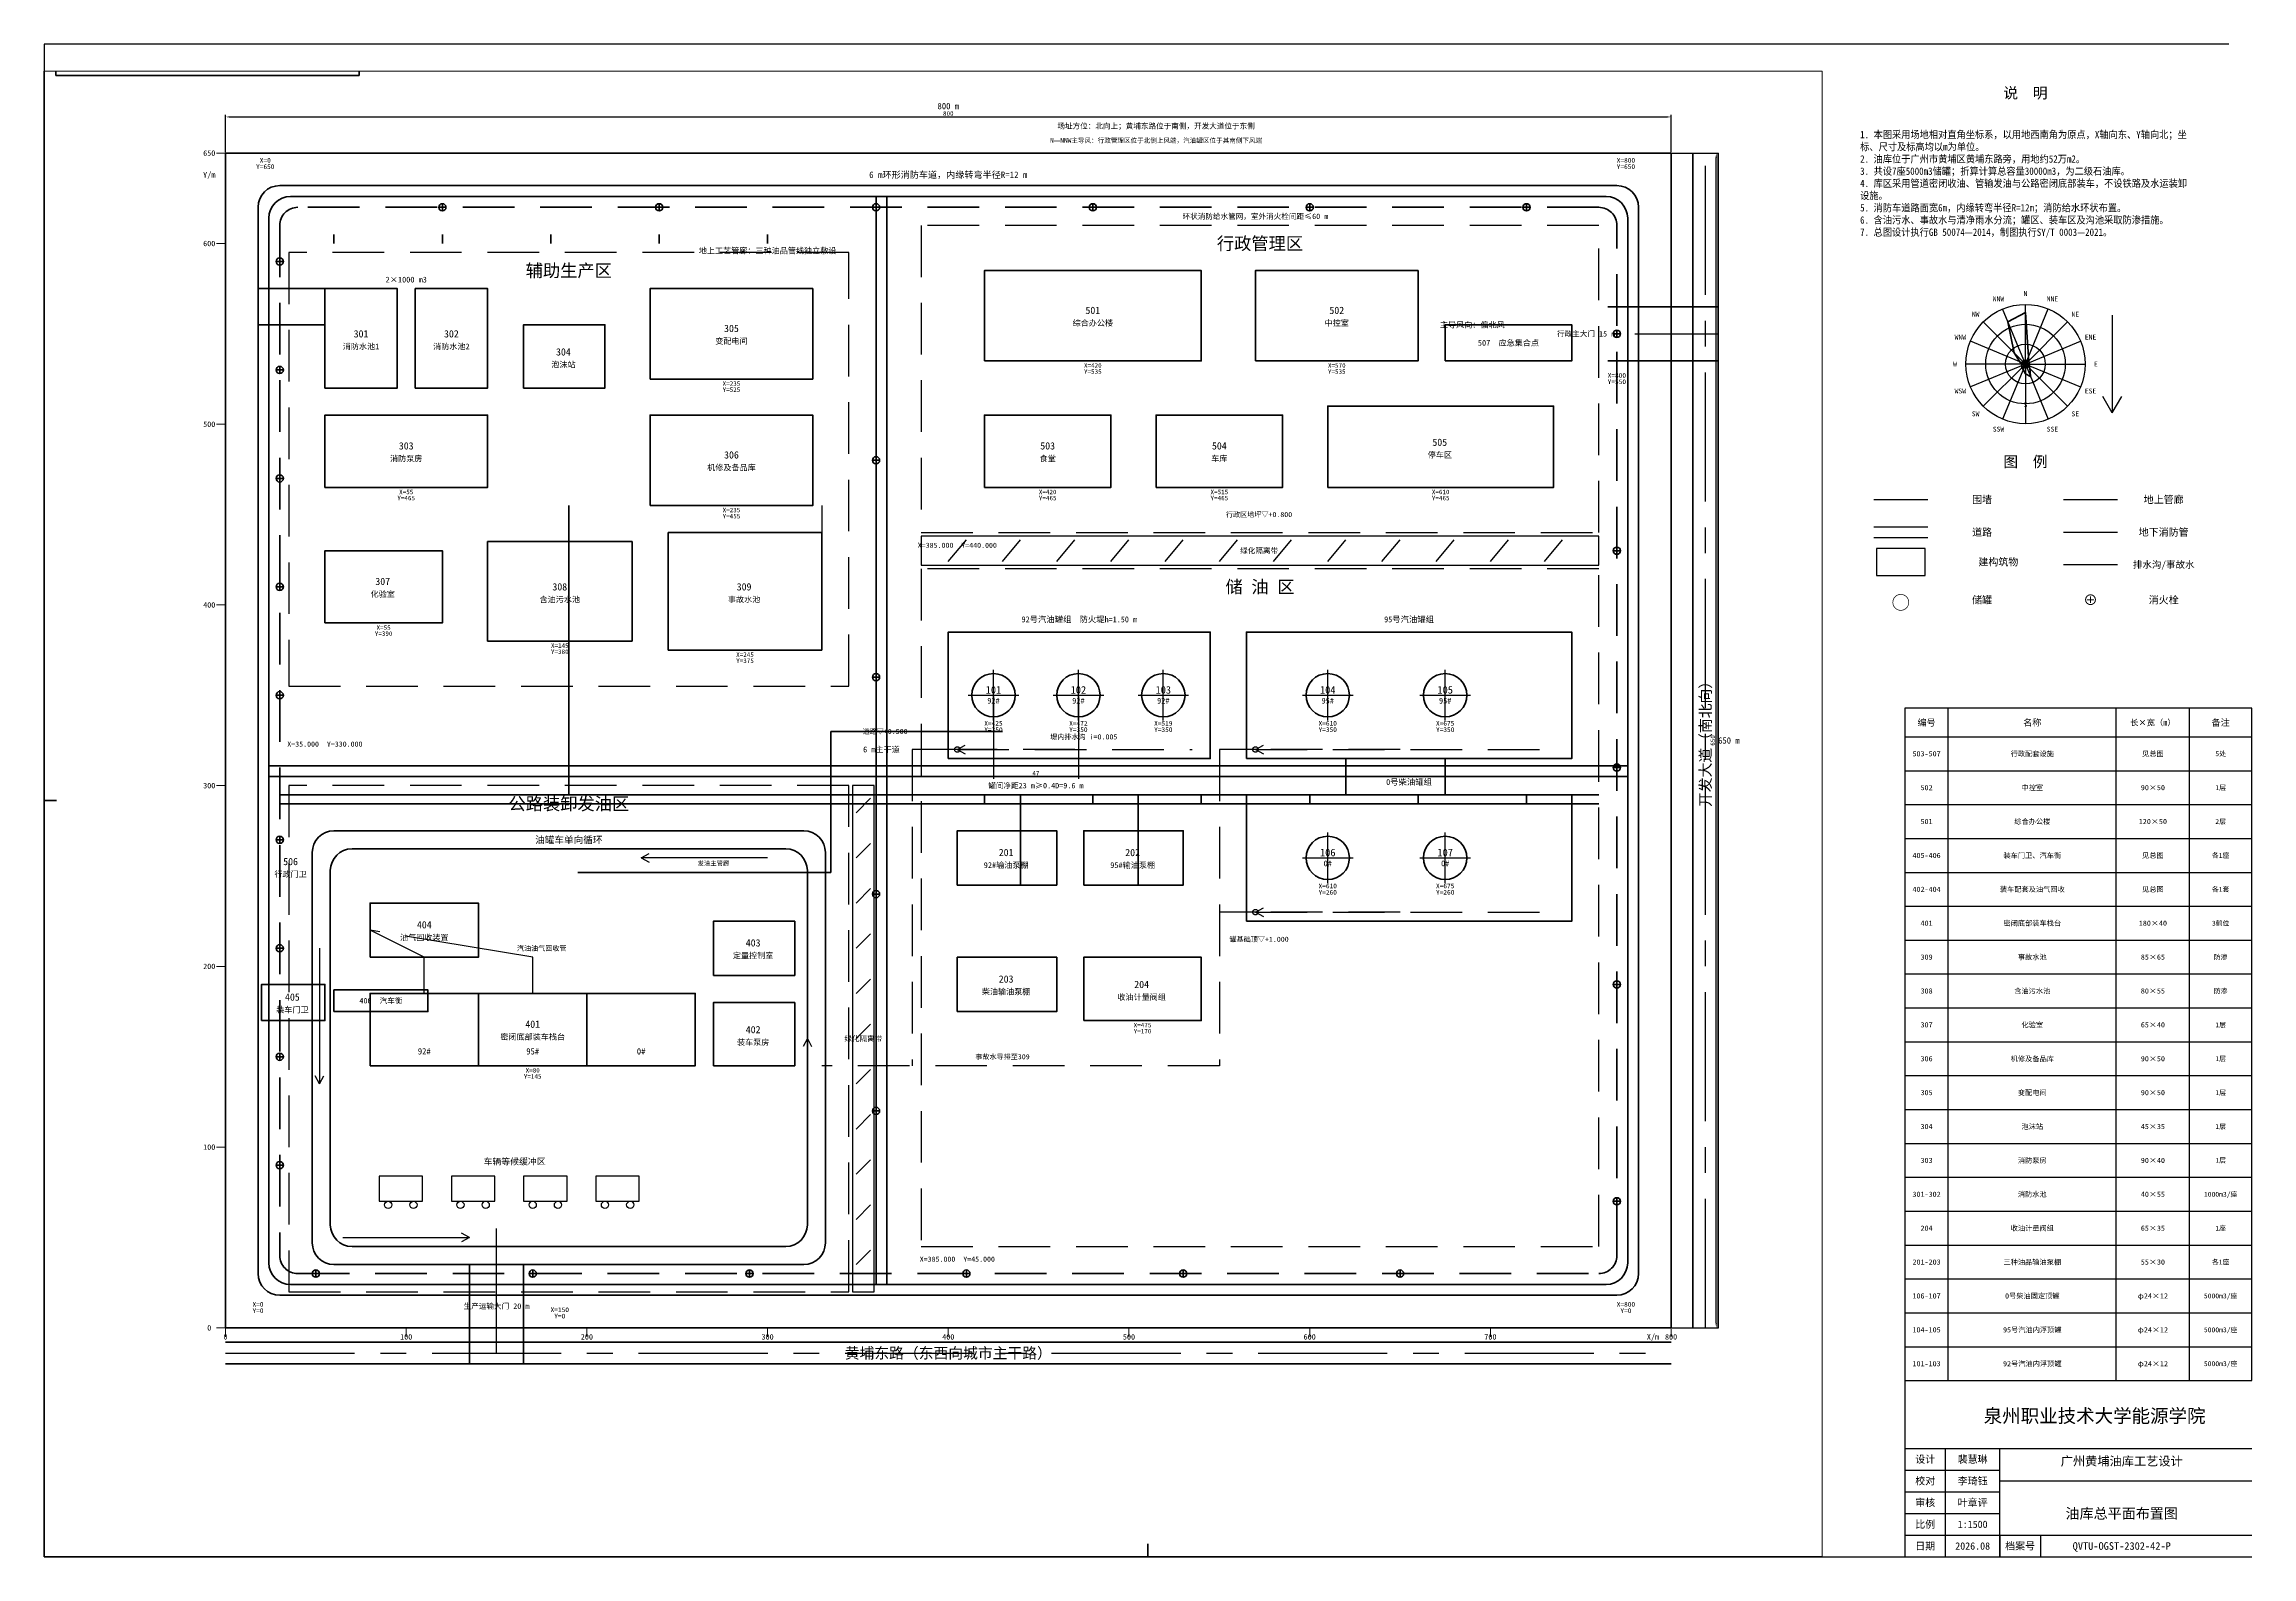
# Paper-space layout '总平面图' of a CAD drawing. Header units: millimetres. Extents: x 25 to 840, y 26 to 584.
# The model-space entities are those that its viewports show. They can reach past a viewport. Long polylines and large blocks are cut down to what shows.
import ezdxf
from ezdxf.enums import TextEntityAlignment as Align

# ---------------------------------------------------------------- set-up
doc = ezdxf.new("R2010")
doc.units = ezdxf.units.MM
doc.linetypes.add('CENTER', pattern=[50.8, 31.75, -6.35, 6.35, -6.35])
doc.linetypes.add('DASHED', pattern=[19.05, 12.7, -6.35])
for name, color, linetype, lineweight in [('01-用地红线', 7, 'Continuous', 70), ('02-围墙', 7, 'Continuous', 50), ('03-道路', 7, 'Continuous', 35), ('04-防火堤', 7, 'Continuous', 50), ('05-储罐', 7, 'Continuous', 50), ('06-建构筑物', 7, 'Continuous', 35), ('07-工艺管廊', 7, 'Continuous', 35), ('08-消防管网', 7, 'DASHED', 35), ('09-排水沟', 7, 'DASHED', 25), ('10-文字', 7, 'Continuous', 25), ('11-尺寸', 7, 'Continuous', 25), ('12-箭头', 7, 'Continuous', 25), ('12-风向图', 7, 'Continuous', 25), ('13-中心线', 7, 'CENTER', 25), ('13-图框', 7, 'Continuous', 50), ('14-分区界线', 7, 'DASHED', 25), ('15-消防设施', 7, 'Continuous', 35), ('16-绿化', 7, 'Continuous', 25), ('17-车辆', 7, 'Continuous', 25), ('18-油气管', 7, 'CENTER', 25), ('20-坐标标注', 7, 'Continuous', 18)]:
    doc.layers.add(name, color=color, linetype=linetype, lineweight=lineweight)
doc.styles.add('QVTU-宋体', font='', dxfattribs={"width": 0.9})
doc.styles.add('QVTU-黑体', font='simhei.ttf', dxfattribs={"width": 0.95})
doc.styles.get("Standard").update_dxf_attribs({"font": ''})
doc.styles.get('QVTU-宋体').set_extended_font_data('SimSun')
doc.styles.get('Standard').set_extended_font_data('SimSun')
doc.dimstyles.new('ISO-25', dxfattribs={"dimtxt": 2.5, "dimasz": 2.5, "dimexe": 1.25, "dimexo": 0.625, "dimtad": 1, "dimtxsty": 'Standard', "dimcen": 2.5, "dimadec": 0, "dimazin": 0, "dimtfac": 1, "dimtmove": 0, "dimatfit": 3, "dimfxl": 1, "dimarcsym": 0})

# ---------------------------------------------------------------- blocks, each defined once
blk = doc.blocks.new('*D1')
at = {"layer": '11-尺寸', "color": 0, "lineweight": -2, "transparency": 16777216}
for p, q in [((0, 695.6), (0, 716.2)), ((2.5, 715), (797.5, 715)), ((800, 695.6), (800, 716.2))]:
    blk.add_line(p, q, dxfattribs=at)
at = {"layer": '11-尺寸', "color": 0, "transparency": 16777216}
for points in [[(2.5, 715.4), (2.5, 714.6), (0, 715)], [(797.5, 715.4), (797.5, 714.6), (800, 715)]]:
    blk.add_solid(points, dxfattribs=at)
at = {"layer": 'Defpoints', "color": 0, "transparency": 16777216}
for p in [(800, 715), (0, 695), (800, 695)]:
    blk.add_point(p, dxfattribs=at)
at = {"layer": '11-尺寸', "color": 0, "transparency": 16777216, "insert": (400, 716.9), "char_height": 2.5, "attachment_point": 5}
blk.add_mtext('800', dxfattribs=at)
blk = doc.blocks.new('*D2')
at = {"layer": '11-尺寸', "color": 0, "lineweight": -2, "transparency": 16777216}
for p, q in [((800.6, 695), (826.2, 695)), ((825, 47.5), (825, 692.5)), ((800.6, 45), (826.2, 45))]:
    blk.add_line(p, q, dxfattribs=at)
at = {"layer": '11-尺寸', "color": 0, "transparency": 16777216}
for points in [[(824.6, 692.5), (825.4, 692.5), (825, 695)], [(824.6, 47.5), (825.4, 47.5), (825, 45)]]:
    blk.add_solid(points, dxfattribs=at)
at = {"layer": 'Defpoints', "color": 0, "transparency": 16777216}
for p in [(800, 695), (825, 695), (800, 45)]:
    blk.add_point(p, dxfattribs=at)
at = {"layer": '11-尺寸', "color": 0, "transparency": 16777216, "insert": (823.1, 370), "char_height": 2.5, "attachment_point": 5, "rotation": 90}
blk.add_mtext('650', dxfattribs=at)
blk = doc.blocks.new('*D3')
at = {"layer": '11-尺寸', "color": 0, "lineweight": -2, "transparency": 16777216}
for p, q in [((425, 394.4), (425, 348.8)), ((472, 394.4), (472, 348.8)), ((427.5, 350), (469.5, 350))]:
    blk.add_line(p, q, dxfattribs=at)
at = {"layer": '11-尺寸', "color": 0, "transparency": 16777216}
for points in [[(427.5, 350.4), (427.5, 349.6), (425, 350)], [(469.5, 350.4), (469.5, 349.6), (472, 350)]]:
    blk.add_solid(points, dxfattribs=at)
at = {"layer": 'Defpoints', "color": 0, "transparency": 16777216}
for p in [(425, 395), (472, 395), (472, 350)]:
    blk.add_point(p, dxfattribs=at)
at = {"layer": '11-尺寸', "color": 0, "transparency": 16777216, "insert": (448.5, 351.9), "char_height": 2.5, "attachment_point": 5}
blk.add_mtext('47', dxfattribs=at)

msp = doc.modelspace()

# ---------------------------------------------------------------- linework, layer by layer
at = {"layer": '01-用地红线'}
msp.add_lwpolyline([(0, 45), (800, 45), (800, 695), (0, 695)], close=True, dxfattribs=at)
at = {"layer": '02-围墙'}
for p, q in [((800, 695), (0, 695)), ((0, 695), (0, 610)), ((800, 45), (800, 695)), ((0, 595), (0, 540)), ((0, 520), (0, 45)), ((0, 45), (800, 45))]:
    msp.add_line(p, q, dxfattribs=at)
at = {"layer": '03-道路'}
for p, q in [((812, 45), (812, 695)), ((826, 45), (826, 695)), ((360, 69), (360, 671)), ((366, 69), (366, 671)), ((765, 610), (826, 610)), ((765, 580), (826, 580)), ((24, 356), (776, 356)), ((24, 350), (776, 350)), ((135, 25), (135, 80)), ((165, 25), (165, 80)), ((0, 37), (800, 37)), ((0, 25), (800, 25))]:
    msp.add_line(p, q, dxfattribs=at)
for points in [[(18, 75, 0.41421356), (30, 63), (770, 63, 0.41421356), (782, 75), (782, 665, 0.41421356), (770, 677), (30, 677, 0.41421356), (18, 665)], [(24, 81, 0.41421356), (36, 69), (764, 69, 0.41421356), (776, 81), (776, 659, 0.41421356), (764, 671), (36, 671, 0.41421356), (24, 659)], [(48, 92, 0.41421356), (60, 80), (320, 80, 0.41421356), (332, 92), (332, 308, 0.41421356), (320, 320), (60, 320, 0.41421356), (48, 308)], [(58, 102, 0.41421356), (70, 90), (310, 90, 0.41421356), (322, 102), (322, 298, 0.41421356), (310, 310), (70, 310, 0.41421356), (58, 298)]]:
    msp.add_lwpolyline(points, format="xyb", close=True, dxfattribs=at)
at = {"layer": '04-防火堤'}
for points in [[(400, 360), (545, 360), (545, 430), (400, 430)], [(565, 360), (745, 360), (745, 430), (565, 430)], [(565, 270), (745, 270), (745, 340), (565, 340)]]:
    msp.add_lwpolyline(points, close=True, dxfattribs=at)
at = {"layer": '05-储罐'}
for centre in [(425, 395), (472, 395), (519, 395), (610, 395), (675, 395), (610, 305), (675, 305)]:
    msp.add_circle(centre, 12, dxfattribs=at)
at = {"layer": '06-建构筑物'}
for p, q in [((140, 190), (140, 230)), ((200, 190), (200, 230))]:
    msp.add_line(p, q, dxfattribs=at)
for points in [[(420, 580), (540, 580), (540, 630), (420, 630)], [(570, 580), (660, 580), (660, 630), (570, 630)], [(18, 600), (55, 600), (55, 620), (18, 620)], [(55, 565), (95, 565), (95, 620), (55, 620)], [(105, 565), (145, 565), (145, 620), (105, 620)], [(235, 570), (325, 570), (325, 620), (235, 620)], [(165, 565), (210, 565), (210, 600), (165, 600)], [(675, 580), (745, 580), (745, 600), (675, 600)], [(55, 510), (145, 510), (145, 550), (55, 550)], [(235, 500), (325, 500), (325, 550), (235, 550)], [(420, 510), (490, 510), (490, 550), (420, 550)], [(515, 510), (585, 510), (585, 550), (515, 550)], [(610, 510), (735, 510), (735, 555), (610, 555)], [(145, 425), (225, 425), (225, 480), (145, 480)], [(245, 420), (330, 420), (330, 485), (245, 485)], [(55, 435), (120, 435), (120, 475), (55, 475)], [(405, 290), (460, 290), (460, 320), (405, 320)], [(475, 290), (530, 290), (530, 320), (475, 320)], [(80, 250), (140, 250), (140, 280), (80, 280)], [(270, 240), (315, 240), (315, 270), (270, 270)], [(405, 220), (460, 220), (460, 250), (405, 250)], [(475, 215), (540, 215), (540, 250), (475, 250)], [(20, 215), (55, 215), (55, 235), (20, 235)], [(60, 220), (112, 220), (112, 232), (60, 232)], [(80, 190), (260, 190), (260, 230), (80, 230)], [(270, 190), (315, 190), (315, 225), (270, 225)]]:
    msp.add_lwpolyline(points, close=True, dxfattribs=at)
at = {"layer": '07-工艺管廊'}
for p, q in [((60, 645), (60, 650)), ((120, 645), (120, 650)), ((180, 645), (180, 650)), ((240, 645), (240, 650)), ((300, 645), (300, 650)), ((190, 340), (190, 500)), ((335, 297), (335, 375)), ((335, 375), (430, 375)), ((620, 340), (620, 360)), ((675, 340), (675, 360)), ((30, 340), (760, 340)), ((30, 335), (760, 335)), ((420, 335), (420, 340)), ((440, 340), (440, 290)), ((480, 335), (480, 340)), ((505, 340), (505, 290)), ((540, 335), (540, 340)), ((600, 335), (600, 340)), ((660, 335), (660, 340)), ((720, 335), (720, 340)), ((195, 297), (335, 297))]:
    msp.add_line(p, q, dxfattribs=at)
at = {"layer": '08-消防管网'}
for p, q in [((360, 85), (360, 655)), ((40, 350), (760, 350))]:
    msp.add_line(p, q, dxfattribs=at)
msp.add_lwpolyline([(30, 85, 0.41421356), (40, 75), (760, 75, 0.41421356), (770, 85), (770, 655, 0.41421356), (760, 665), (40, 665, 0.41421356), (30, 655)], format="xyb", close=True, dxfattribs=at)
at = {"layer": '09-排水沟'}
for p, q in [((330, 500), (330, 450)), ((405, 365), (409.408, 367.36)), ((570, 365), (574.408, 367.36)), ((405, 365), (380, 365)), ((380, 365), (380, 190)), ((405, 365), (535, 365)), ((470, 365), (405, 365)), ((405, 365), (409.408, 362.64)), ((570, 365), (550, 365)), ((550, 365), (550, 190)), ((570, 365), (735, 365)), ((650, 365), (570, 365)), ((570, 365), (574.408, 362.64)), ((570, 275), (550, 275)), ((570, 275), (574.408, 277.36)), ((570, 275), (735, 275)), ((650, 275), (570, 275)), ((570, 275), (574.408, 272.64)), ((550, 190), (330, 190))]:
    msp.add_line(p, q, dxfattribs=at)
for centre in [(405, 365), (570, 365), (570, 275)]:
    msp.add_circle(centre, 1.5, dxfattribs=at)
at = {"layer": '10-文字'}
msp.add_line((-100.372, 755.276), (-100.372, -81.724), dxfattribs=at)
at = {"layer": '12-箭头'}
for p, q in [((230, 305), (234.408, 307.36)), ((300, 305), (230, 305)), ((230, 305), (234.408, 302.64)), ((52, 255), (52, 180)), ((322, 205), (319.64, 200.592)), ((322, 135), (322, 205)), ((322, 205), (324.36, 200.592)), ((52, 180), (49.64, 184.408)), ((52, 180), (54.36, 184.408)), ((65, 95), (135, 95)), ((135, 95), (130.592, 97.36)), ((135, 95), (130.592, 92.64))]:
    msp.add_line(p, q, dxfattribs=at)
at = {"layer": '13-中心线'}
for p, q in [((819, 45), (819, 695)), ((780, 595), (826, 595)), ((425, 381), (425, 409)), ((472, 381), (472, 409)), ((519, 381), (519, 409)), ((610, 381), (610, 409)), ((675, 381), (675, 409)), ((411, 395), (439, 395)), ((458, 395), (486, 395)), ((505, 395), (533, 395)), ((596, 395), (624, 395)), ((661, 395), (689, 395)), ((610, 291), (610, 319)), ((675, 291), (675, 319)), ((596, 305), (624, 305)), ((661, 305), (689, 305)), ((150, 31), (150, 100)), ((0, 31), (800, 31))]:
    msp.add_line(p, q, dxfattribs=at)
at = {"layer": '13-图框', "lineweight": 70}
for p, q in [((-100.372, 755.276), (-100.372, -81.724)), ((-100.372, -81.724), (1121.379, -81.724))]:
    msp.add_line(p, q, dxfattribs=at)
at = {"layer": '13-图框', "lineweight": 35}
for p, q in [((-94, 738), (-94, 755.276)), ((74, 738), (74, 755.276)), ((-94, 738), (74, 738))]:
    msp.add_line(p, q, dxfattribs=at)
at = {"layer": '13-图框', "lineweight": 50}
for p, q in [((-107.5, 336.776), (-93.5, 336.776)), ((510.503, -88.5), (510.503, -74.5))]:
    msp.add_line(p, q, dxfattribs=at)
at = {"layer": '14-分区界线'}
for points in [[(385, 485), (760, 485), (760, 655), (385, 655)], [(35, 400), (345, 400), (345, 640), (35, 640)], [(385, 90), (760, 90), (760, 465), (385, 465)], [(35, 65), (345, 65), (345, 345), (35, 345)]]:
    msp.add_lwpolyline(points, close=True, dxfattribs=at)
at = {"layer": '15-消防设施'}
for p, q in [((118, 665), (122, 665)), ((120, 663), (120, 667)), ((238, 665), (242, 665)), ((240, 663), (240, 667)), ((358, 665), (362, 665)), ((360, 663), (360, 667)), ((478, 665), (482, 665)), ((480, 663), (480, 667)), ((598, 665), (602, 665)), ((600, 663), (600, 667)), ((718, 665), (722, 665)), ((720, 663), (720, 667)), ((30, 633), (30, 637)), ((28, 635), (32, 635)), ((768, 595), (772, 595)), ((770, 593), (770, 597)), ((28, 575), (32, 575)), ((30, 573), (30, 577)), ((360, 523), (360, 527)), ((28, 515), (32, 515)), ((30, 513), (30, 517)), ((358, 525), (362, 525)), ((770, 473), (770, 477)), ((768, 475), (772, 475)), ((28, 455), (32, 455)), ((30, 453), (30, 457)), ((358, 405), (362, 405)), ((360, 403), (360, 407)), ((28, 395), (32, 395)), ((30, 393), (30, 397)), ((768, 355), (772, 355)), ((770, 353), (770, 357)), ((28, 315), (32, 315)), ((30, 313), (30, 317)), ((358, 285), (362, 285)), ((360, 283), (360, 287)), ((30, 253), (30, 257)), ((28, 255), (32, 255)), ((768, 235), (772, 235)), ((770, 233), (770, 237)), ((30, 193), (30, 197)), ((28, 195), (32, 195)), ((358, 165), (362, 165)), ((360, 163), (360, 167)), ((28, 135), (32, 135)), ((30, 133), (30, 137)), ((768, 115), (772, 115)), ((770, 113), (770, 117)), ((48, 75), (52, 75)), ((50, 73), (50, 77)), ((168, 75), (172, 75)), ((170, 73), (170, 77)), ((288, 75), (292, 75)), ((290, 73), (290, 77)), ((408, 75), (412, 75)), ((410, 73), (410, 77)), ((528, 75), (532, 75)), ((530, 73), (530, 77)), ((648, 75), (652, 75)), ((650, 73), (650, 77))]:
    msp.add_line(p, q, dxfattribs=at)
for centre in [(120, 665), (240, 665), (360, 665), (480, 665), (600, 665), (720, 665), (30, 635), (770, 595), (30, 575), (360, 525), (30, 515), (770, 475), (30, 455), (360, 405), (30, 395), (770, 355), (30, 315), (360, 285), (30, 255), (770, 235), (30, 195), (360, 165), (30, 135), (770, 115), (50, 75), (170, 75), (290, 75), (410, 75), (530, 75), (650, 75)]:
    msp.add_circle(centre, 2, dxfattribs=at)
at = {"layer": '16-绿化'}
for p, q in [((400, 469), (410, 481)), ((430, 469), (440, 481)), ((460, 469), (470, 481)), ((490, 469), (500, 481)), ((520, 469), (530, 481)), ((550, 469), (560, 481)), ((580, 469), (590, 481)), ((610, 469), (620, 481)), ((640, 469), (650, 481)), ((670, 469), (680, 481)), ((700, 469), (710, 481)), ((730, 469), (740, 481)), ((349, 330), (357, 338)), ((349, 305), (357, 313)), ((349, 280), (357, 288)), ((349, 255), (357, 263)), ((349, 230), (357, 238)), ((349, 205), (357, 213)), ((349, 180), (357, 188)), ((349, 155), (357, 163)), ((349, 130), (357, 138)), ((349, 105), (357, 113)), ((349, 80), (357, 88))]:
    msp.add_line(p, q, dxfattribs=at)
for points in [[(385, 467), (760, 467), (760, 483), (385, 483)], [(347, 65), (359, 65), (359, 345), (347, 345)]]:
    msp.add_lwpolyline(points, close=True, dxfattribs=at)
at = {"layer": '17-车辆'}
for points in [[(85, 115), (109, 115), (109, 129), (85, 129)], [(125, 115), (149, 115), (149, 129), (125, 129)], [(165, 115), (189, 115), (189, 129), (165, 129)], [(205, 115), (229, 115), (229, 129), (205, 129)]]:
    msp.add_lwpolyline(points, close=True, dxfattribs=at)
for centre in [(90, 113), (104, 113), (130, 113), (144, 113), (170, 113), (184, 113), (210, 113), (224, 113)]:
    msp.add_circle(centre, 2, dxfattribs=at)
at = {"layer": '18-油气管'}
for p, q in [((110, 250), (80, 265)), ((170, 250), (80, 265)), ((110, 230), (110, 250)), ((170, 230), (170, 250))]:
    msp.add_line(p, q, dxfattribs=at)
at = {"layer": '20-坐标标注'}
for p, q in [((0, 695), (-5, 695)), ((0, 645), (-5, 645)), ((0, 545), (-5, 545)), ((0, 445), (-5, 445)), ((0, 345), (-5, 345)), ((0, 245), (-5, 245)), ((0, 145), (-5, 145)), ((0, 45), (-5, 45)), ((0, 45), (0, 40)), ((100, 45), (100, 40)), ((200, 45), (200, 40)), ((300, 45), (300, 40)), ((400, 45), (400, 40)), ((500, 45), (500, 40)), ((600, 45), (600, 40)), ((700, 45), (700, 40)), ((800, 45), (800, 40))]:
    msp.add_line(p, q, dxfattribs=at)

# ---------------------------------------------------------------- texts
at = {"layer": '10-文字', "style": 'QVTU-宋体'}
for s, height, rotation, p in [('QVTU-OGST-2302-42-P', 4.2, 180, (-10, 746)), ('开发大道（南北向）', 6, 90, (819, 370))]:
    msp.add_text(s, height=height, rotation=rotation, dxfattribs=at).set_placement(p, align=Align.MIDDLE_CENTER)
at = {"layer": '10-文字'}
for s, height, style, p in [('800 m', 3.5, 'QVTU-宋体', (400, 721)), ('场址方位：北向上；黄埔东路位于南侧，开发大道位于东侧', 3, 'QVTU-宋体', (515, 710)), ('N—NNW主导风：行政管理区位于北侧上风端，汽油罐区位于其南侧下风端', 2.6, 'QVTU-宋体', (515, 702)), ('6 m环形消防车道，内缘转弯半径R=12 m', 3.6, 'QVTU-宋体', (400, 683)), ('环状消防给水管网，室外消火栓间距≤60 m', 3, 'QVTU-宋体', (570, 660)), ('行政管理区', 7, 'QVTU-黑体', (572.5, 645)), ('地上工艺管廊：三种油品管线独立敷设', 3.2, 'QVTU-宋体', (300, 641)), ('2×1000 m3', 3.2, 'QVTU-宋体', (100, 625)), ('辅助生产区', 7, 'QVTU-黑体', (190, 630)), ('305', 4, 'QVTU-宋体', (280, 598)), ('综合办公楼', 3.2, 'QVTU-宋体', (480, 601)), ('501', 4, 'QVTU-宋体', (480, 608)), ('中控室', 3.2, 'QVTU-宋体', (615, 601)), ('502', 4, 'QVTU-宋体', (615, 608)), ('主导风向：偏北风', 3.2, 'QVTU-宋体', (690, 600)), ('消防水池1', 3.2, 'QVTU-宋体', (75, 588)), ('301', 4, 'QVTU-宋体', (75, 595)), ('消防水池2', 3.2, 'QVTU-宋体', (125, 588)), ('302', 4, 'QVTU-宋体', (125, 595)), ('304', 4, 'QVTU-宋体', (187, 585)), ('变配电间', 3.2, 'QVTU-宋体', (280, 591)), ('507  应急集合点', 3.2, 'QVTU-宋体', (710, 590)), ('行政主大门 15 m', 3, 'QVTU-宋体', (753, 595)), ('泡沫站', 3.2, 'QVTU-宋体', (187, 578)), ('消防泵房', 3.2, 'QVTU-宋体', (100, 526)), ('303', 4, 'QVTU-宋体', (100, 533)), ('306', 4, 'QVTU-宋体', (280, 528)), ('食堂', 3.2, 'QVTU-宋体', (455, 526)), ('503', 4, 'QVTU-宋体', (455, 533)), ('车库', 3.2, 'QVTU-宋体', (550, 526)), ('504', 4, 'QVTU-宋体', (550, 533)), ('停车区', 3.2, 'QVTU-黑体', (672, 528)), ('505', 4, 'QVTU-宋体', (672, 535)), ('机修及备品库', 3.2, 'QVTU-宋体', (280, 521)), ('行政区地坪▽+0.800', 2.8, 'QVTU-宋体', (572, 495)), ('X=385.000  Y=440.000', 2.8, 'QVTU-宋体', (405, 478)), ('绿化隔离带', 3, 'QVTU-宋体', (572, 475)), ('化验室', 3.2, 'QVTU-宋体', (87, 451)), ('307', 4, 'QVTU-宋体', (87, 458)), ('308', 4, 'QVTU-宋体', (185, 455)), ('309', 4, 'QVTU-宋体', (287, 455)), ('储 油 区', 7, 'QVTU-黑体', (572.5, 455)), ('含油污水池', 3.2, 'QVTU-宋体', (185, 448)), ('事故水池', 3.2, 'QVTU-宋体', (287, 448)), ('92号汽油罐组  防火堤h=1.50 m', 3.3, 'QVTU-宋体', (472.5, 437)), ('95号汽油罐组', 3.3, 'QVTU-宋体', (655, 437)), ('101', 4.2, 'QVTU-宋体', (425, 398)), ('92#', 3.2, 'QVTU-宋体', (425, 392)), ('102', 4.2, 'QVTU-宋体', (472, 398)), ('92#', 3.2, 'QVTU-宋体', (472, 392)), ('103', 4.2, 'QVTU-宋体', (519, 398)), ('92#', 3.2, 'QVTU-宋体', (519, 392)), ('104', 4.2, 'QVTU-宋体', (610, 398)), ('95#', 3.2, 'QVTU-宋体', (610, 392)), ('105', 4.2, 'QVTU-宋体', (675, 398)), ('95#', 3.2, 'QVTU-宋体', (675, 392)), ('X=35.000  Y=330.000', 2.8, 'QVTU-宋体', (55, 368)), ('6 m主干道', 3.2, 'QVTU-宋体', (363, 365)), ('道路▽+0.500', 2.8, 'QVTU-宋体', (365, 375)), ('堤内排水沟 i=0.005', 2.8, 'QVTU-宋体', (475, 372)), ('650 m', 3.5, 'QVTU-宋体', (832, 370)), ('罐间净距23 m≥0.4D=9.6 m', 3, 'QVTU-宋体', (448.5, 345)), ('0号柴油罐组', 3.3, 'QVTU-宋体', (655, 347)), ('公路装卸发油区', 7, 'QVTU-黑体', (190, 335)), ('油罐车单向循环', 3.8, 'QVTU-宋体', (190, 315)), ('201', 4, 'QVTU-宋体', (432, 308)), ('202', 4, 'QVTU-宋体', (502, 308)), ('106', 4.2, 'QVTU-宋体', (610, 308)), ('107', 4.2, 'QVTU-宋体', (675, 308)), ('行政门卫', 3.2, 'QVTU-宋体', (36, 296)), ('506', 4, 'QVTU-宋体', (36, 303)), ('发油主管廊', 2.5, 'QVTU-宋体', (270, 302)), ('92#输油泵棚', 3.2, 'QVTU-宋体', (432, 301)), ('95#输油泵棚', 3.2, 'QVTU-宋体', (502, 301)), ('0#', 3.2, 'QVTU-宋体', (610, 302)), ('0#', 3.2, 'QVTU-宋体', (675, 302)), ('404', 4, 'QVTU-宋体', (110, 268)), ('油气回收装置', 3.2, 'QVTU-宋体', (110, 261)), ('汽油油气回收管', 2.8, 'QVTU-宋体', (175, 255)), ('403', 4, 'QVTU-宋体', (292, 258)), ('罐基础顶▽+1.000', 2.8, 'QVTU-宋体', (572, 260)), ('定量控制室', 3.2, 'QVTU-宋体', (292, 251)), ('柴油输油泵棚', 3.2, 'QVTU-宋体', (432, 231)), ('203', 4, 'QVTU-宋体', (432, 238)), ('204', 4, 'QVTU-宋体', (507, 235)), ('装车门卫', 3.2, 'QVTU-宋体', (37, 221)), ('405', 4, 'QVTU-宋体', (37, 228)), ('406  汽车衡', 3, 'QVTU-宋体', (86, 226)), ('收油计量阀组', 3.2, 'QVTU-宋体', (507, 228)), ('密闭底部装车栈台', 3.2, 'QVTU-宋体', (170, 206)), ('401', 4, 'QVTU-宋体', (170, 213)), ('402', 4, 'QVTU-宋体', (292, 210)), ('92#', 3.5, 'QVTU-宋体', (110, 198)), ('95#', 3.5, 'QVTU-宋体', (170, 198)), ('0#', 3.5, 'QVTU-宋体', (230, 198)), ('装车泵房', 3.2, 'QVTU-宋体', (292, 203)), ('绿化隔离带', 3, 'QVTU-宋体', (353, 205)), ('事故水导排至309', 2.8, 'QVTU-宋体', (430, 195)), ('车辆等候缓冲区', 3.5, 'QVTU-黑体', (160, 137)), ('X=385.000  Y=45.000', 2.8, 'QVTU-宋体', (405, 83)), ('生产运输大门 20 m', 3, 'QVTU-宋体', (150, 57)), ('黄埔东路（东西向城市主干路）', 6, 'QVTU-宋体', (400, 31))]:
    msp.add_text(s, height=height, dxfattribs=dict(at, style=style)).set_placement(p, align=Align.MIDDLE_CENTER)
at = {"layer": '20-坐标标注', "style": 'QVTU-宋体'}
for s, height, p in [('650', 3, (-9, 695)), ('Y/m', 3.2, (-9, 683)), ('Y=650', 2.6, (22, 687.49)), ('X=0', 2.6, (22, 691)), ('Y=650', 2.6, (775, 687.49)), ('X=800', 2.6, (775, 691)), ('600', 3, (-9, 645)), ('Y=535', 2.5, (480, 574.125)), ('X=420', 2.5, (480, 577.5)), ('Y=535', 2.5, (615, 574.125)), ('X=570', 2.5, (615, 577.5)), ('Y=525', 2.5, (280, 564.125)), ('X=235', 2.5, (280, 567.5)), ('Y=550', 2.6, (770, 568.49)), ('X=800', 2.6, (770, 572)), ('500', 3, (-9, 545)), ('Y=465', 2.5, (100, 504.125)), ('X=55', 2.5, (100, 507.5)), ('Y=465', 2.5, (455, 504.125)), ('X=420', 2.5, (455, 507.5)), ('Y=465', 2.5, (550, 504.125)), ('X=515', 2.5, (550, 507.5)), ('Y=465', 2.5, (672.5, 504.125)), ('X=610', 2.5, (672.5, 507.5)), ('Y=455', 2.5, (280, 494.125)), ('X=235', 2.5, (280, 497.5)), ('400', 3, (-9, 445)), ('Y=390', 2.5, (87.5, 429.125)), ('X=55', 2.5, (87.5, 432.5)), ('Y=380', 2.5, (185, 419.125)), ('X=145', 2.5, (185, 422.5)), ('X=245', 2.5, (287.5, 417.5)), ('Y=375', 2.5, (287.5, 414.125)), ('X=425', 2.6, (425, 379.5)), ('X=472', 2.6, (472, 379.5)), ('X=519', 2.6, (519, 379.5)), ('X=610', 2.6, (610, 379.5)), ('X=675', 2.6, (675, 379.5)), ('Y=350', 2.6, (425, 375.99)), ('Y=350', 2.6, (472, 375.99)), ('Y=350', 2.6, (519, 375.99)), ('Y=350', 2.6, (610, 375.99)), ('Y=350', 2.6, (675, 375.99)), ('300', 3, (-9, 345)), ('Y=260', 2.6, (610, 285.99)), ('X=610', 2.6, (610, 289.5)), ('Y=260', 2.6, (675, 285.99)), ('X=675', 2.6, (675, 289.5)), ('200', 3, (-9, 245)), ('Y=170', 2.5, (507.5, 209.125)), ('X=475', 2.5, (507.5, 212.5)), ('Y=145', 2.5, (170, 184.125)), ('X=80', 2.5, (170, 187.5)), ('100', 3, (-9, 145)), ('Y=0', 2.6, (18, 54.49)), ('X=0', 2.6, (18, 58)), ('X=150', 2.6, (185, 55)), ('Y=0', 2.6, (185, 51.49)), ('X=800', 2.6, (775, 58)), ('Y=0', 2.6, (775, 54.49)), ('0', 3, (-9, 45)), ('0', 3, (0, 40)), ('100', 3, (100, 40)), ('200', 3, (200, 40)), ('300', 3, (300, 40)), ('400', 3, (400, 40)), ('500', 3, (500, 40)), ('600', 3, (600, 40)), ('700', 3, (700, 40)), ('X/m', 3.2, (790, 40)), ('800', 3, (800, 40))]:
    msp.add_text(s, height=height, dxfattribs=at).set_placement(p, align=Align.MIDDLE_CENTER)

# ---------------------------------------------------------------- dimensions: what is measured, and where the dimension line sits
at = {"layer": '11-尺寸'}
for p1, p2, distance, picture, middle in [((0, 695), (800, 695), 20, '*D1', (400, 716.875)), ((800, 45), (800, 695), -25, '*D2', (823.125, 370)), ((425, 395), (472, 395), -45, '*D3', (448.5, 351.875))]:
    dim = msp.add_aligned_dim(p1=p1, p2=p2, distance=distance, dimstyle='ISO-25', dxfattribs=at)
    dim.commit()
    dim.dimension.update_dxf_attribs({"geometry": picture, "text_midpoint": middle})

psp = doc.layouts.new('总平面图')

# ---------------------------------------------------------------- linework, layer by layer
at = {"layer": '10-文字'}
for p, q in [((831, 584), (25, 584)), ((25, 584), (25, 26)), ((700, 416), (720, 416)), ((770, 416), (790, 416)), ((700, 406), (720, 406)), ((700, 402), (720, 402)), ((770, 404), (790, 404)), ((770, 392), (790, 392)), ((839.52, 339), (711.52, 339)), ((711.52, 339), (711.52, 91)), ((727.52, 91), (727.52, 339)), ((789.52, 91), (789.52, 339)), ((816.52, 91), (816.52, 339)), ((839.52, 91), (839.52, 339)), ((711.52, 316), (839.52, 316)), ((711.52, 303.5), (839.52, 303.5)), ((711.52, 291), (839.52, 291)), ((711.52, 278.5), (839.52, 278.5)), ((711.52, 266), (839.52, 266)), ((711.52, 253.5), (839.52, 253.5)), ((711.52, 241), (839.52, 241)), ((711.52, 228.5), (839.52, 228.5)), ((711.52, 216), (839.52, 216)), ((711.52, 203.5), (839.52, 203.5)), ((711.52, 191), (839.52, 191)), ((711.52, 178.5), (839.52, 178.5)), ((711.52, 166), (839.52, 166)), ((711.52, 153.5), (839.52, 153.5)), ((711.52, 141), (839.52, 141)), ((711.52, 128.5), (839.52, 128.5)), ((711.52, 116), (839.52, 116)), ((711.52, 103.5), (839.52, 103.5)), ((711.52, 91), (839.52, 91)), ((711.52, 91), (711.52, 26)), ((711.52, 66), (839.52, 66)), ((726.52, 26), (726.52, 66)), ((746.52, 26), (746.52, 66)), ((711.52, 58), (746.52, 58)), ((711.52, 50), (746.52, 50)), ((746.52, 54), (839.52, 54)), ((711.52, 42), (746.52, 42)), ((711.52, 34), (839.52, 34)), ((711.52, 26), (839.52, 26))]:
    psp.add_line(p, q, dxfattribs=at)
at = {"layer": '10-文字', "lineweight": 25}
psp.add_line((711.52, 328.5), (839.52, 328.5), dxfattribs=at)
at = {"layer": '10-文字'}
psp.add_lwpolyline([(701, 388), (719, 388), (719, 398), (701, 398)], close=True, dxfattribs=at)
at = {"layer": '12-风向图'}
for p, q in [((756, 466), (740.44, 481.56)), ((756, 466), (747.58, 486.33)), ((756, 466), (756, 488)), ((756, 466), (764.42, 486.33)), ((756, 466), (771.56, 481.56)), ((788, 484), (788, 448)), ((756, 466), (735.67, 474.42)), ((756, 466), (776.33, 474.42)), ((756, 466), (734, 466)), ((756, 466), (735.67, 457.58)), ((756, 466), (740.44, 450.44)), ((756, 466), (747.58, 445.67)), ((756, 466), (778, 466)), ((756, 466), (776.33, 457.58)), ((756, 466), (771.56, 450.44)), ((756, 466), (764.42, 445.67)), ((756, 466), (756, 444)), ((788, 448), (784.5, 454)), ((788, 448), (791.5, 454)), ((746.52, 34), (746.52, 26)), ((761.52, 34), (761.52, 26)), ((681, 26), (839.52, 26))]:
    psp.add_line(p, q, dxfattribs=at)
at = {"layer": '12-风向图', "lineweight": 50}
for p, q in [((749.55, 481.58), (756, 485.07)), ((751.85, 470.15), (749.55, 481.58)), ((756, 485.07), (757.12, 468.71)), ((753.97, 466.84), (751.85, 470.15)), ((754.53, 466), (753.97, 466.84)), ((754.64, 465.44), (754.53, 466)), ((754.7, 464.7), (754.64, 465.44)), ((755.16, 463.97), (754.7, 464.7)), ((757.12, 468.71), (757.3, 467.3)), ((757.3, 467.3), (757.36, 466.56)), ((757.36, 466.56), (757.47, 466)), ((757.47, 466), (757.36, 465.44)), ((757.36, 465.44), (757.56, 464.44)), ((757.56, 464.44), (757.88, 461.46)), ((756, 462.33), (755.16, 463.97)), ((757.88, 461.46), (756, 462.33))]:
    psp.add_line(p, q, dxfattribs=at)
at = {"layer": '12-风向图'}
for radius in [22, 14.67, 7.33, 1.5]:
    psp.add_circle((756, 466), radius, dxfattribs=at)

# ---------------------------------------------------------------- texts
at = {"layer": '10-文字'}
for s, height, style, p in [('说  明', 4, 'QVTU-黑体', (756, 566)), ('图  例', 4, 'QVTU-黑体', (756, 430)), ('围墙', 2.7, 'QVTU-宋体', (740, 416)), ('地上管廊', 2.7, 'QVTU-宋体', (807, 416)), ('道路', 2.7, 'QVTU-宋体', (740, 404)), ('地下消防管', 2.7, 'QVTU-宋体', (807, 404)), ('建构筑物', 2.7, 'QVTU-宋体', (746, 393)), ('排水沟/事故水', 2.5, 'QVTU-宋体', (807, 392)), ('○', 5, 'QVTU-宋体', (710, 378)), ('储罐', 2.7, 'QVTU-宋体', (740, 379)), ('⊕', 4, 'QVTU-宋体', (780, 379)), ('消火栓', 2.7, 'QVTU-宋体', (807, 379)), ('编号', 2.4, 'QVTU-黑体', (719.52, 333.75)), ('名称', 2.4, 'QVTU-黑体', (758.52, 333.75)), ('长×宽（m）', 2.2, 'QVTU-黑体', (803.02, 333.75)), ('备注', 2.4, 'QVTU-黑体', (828.02, 333.75)), ('503-507', 1.9, 'QVTU-宋体', (719.52, 322.25)), ('行政配套设施', 1.9, 'QVTU-宋体', (758.52, 322.25)), ('见总图', 1.9, 'QVTU-宋体', (803.02, 322.25)), ('5处', 1.8, 'QVTU-宋体', (828.02, 322.25)), ('502', 1.9, 'QVTU-宋体', (719.52, 309.75)), ('中控室', 1.9, 'QVTU-宋体', (758.52, 309.75)), ('90×50', 1.9, 'QVTU-宋体', (803.02, 309.75)), ('1层', 1.8, 'QVTU-宋体', (828.02, 309.75)), ('501', 1.9, 'QVTU-宋体', (719.52, 297.25)), ('综合办公楼', 1.9, 'QVTU-宋体', (758.52, 297.25)), ('120×50', 1.9, 'QVTU-宋体', (803.02, 297.25)), ('2层', 1.8, 'QVTU-宋体', (828.02, 297.25)), ('405-406', 1.9, 'QVTU-宋体', (719.52, 284.75)), ('装车门卫、汽车衡', 1.9, 'QVTU-宋体', (758.52, 284.75)), ('见总图', 1.9, 'QVTU-宋体', (803.02, 284.75)), ('各1座', 1.8, 'QVTU-宋体', (828.02, 284.75)), ('402-404', 1.9, 'QVTU-宋体', (719.52, 272.25)), ('装车配套及油气回收', 1.9, 'QVTU-宋体', (758.52, 272.25)), ('见总图', 1.9, 'QVTU-宋体', (803.02, 272.25)), ('各1套', 1.8, 'QVTU-宋体', (828.02, 272.25)), ('401', 1.9, 'QVTU-宋体', (719.52, 259.75)), ('密闭底部装车栈台', 1.9, 'QVTU-宋体', (758.52, 259.75)), ('180×40', 1.9, 'QVTU-宋体', (803.02, 259.75)), ('3鹤位', 1.8, 'QVTU-宋体', (828.02, 259.75)), ('309', 1.9, 'QVTU-宋体', (719.52, 247.25)), ('事故水池', 1.9, 'QVTU-宋体', (758.52, 247.25)), ('85×65', 1.9, 'QVTU-宋体', (803.02, 247.25)), ('防渗', 1.8, 'QVTU-宋体', (828.02, 247.25)), ('308', 1.9, 'QVTU-宋体', (719.52, 234.75)), ('含油污水池', 1.9, 'QVTU-宋体', (758.52, 234.75)), ('80×55', 1.9, 'QVTU-宋体', (803.02, 234.75)), ('防渗', 1.8, 'QVTU-宋体', (828.02, 234.75)), ('307', 1.9, 'QVTU-宋体', (719.52, 222.25)), ('化验室', 1.9, 'QVTU-宋体', (758.52, 222.25)), ('65×40', 1.9, 'QVTU-宋体', (803.02, 222.25)), ('1层', 1.8, 'QVTU-宋体', (828.02, 222.25)), ('306', 1.9, 'QVTU-宋体', (719.52, 209.75)), ('机修及备品库', 1.9, 'QVTU-宋体', (758.52, 209.75)), ('90×50', 1.9, 'QVTU-宋体', (803.02, 209.75)), ('1层', 1.8, 'QVTU-宋体', (828.02, 209.75)), ('305', 1.9, 'QVTU-宋体', (719.52, 197.25)), ('变配电间', 1.9, 'QVTU-宋体', (758.52, 197.25)), ('90×50', 1.9, 'QVTU-宋体', (803.02, 197.25)), ('1层', 1.8, 'QVTU-宋体', (828.02, 197.25)), ('304', 1.9, 'QVTU-宋体', (719.52, 184.75)), ('泡沫站', 1.9, 'QVTU-宋体', (758.52, 184.75)), ('45×35', 1.9, 'QVTU-宋体', (803.02, 184.75)), ('1层', 1.8, 'QVTU-宋体', (828.02, 184.75)), ('303', 1.9, 'QVTU-宋体', (719.52, 172.25)), ('消防泵房', 1.9, 'QVTU-宋体', (758.52, 172.25)), ('90×40', 1.9, 'QVTU-宋体', (803.02, 172.25)), ('1层', 1.8, 'QVTU-宋体', (828.02, 172.25)), ('301-302', 1.9, 'QVTU-宋体', (719.52, 159.75)), ('消防水池', 1.9, 'QVTU-宋体', (758.52, 159.75)), ('40×55', 1.9, 'QVTU-宋体', (803.02, 159.75)), ('1000m3/座', 1.8, 'QVTU-宋体', (828.02, 159.75)), ('204', 1.9, 'QVTU-宋体', (719.52, 147.25)), ('收油计量阀组', 1.9, 'QVTU-宋体', (758.52, 147.25)), ('65×35', 1.9, 'QVTU-宋体', (803.02, 147.25)), ('1座', 1.8, 'QVTU-宋体', (828.02, 147.25)), ('201-203', 1.9, 'QVTU-宋体', (719.52, 134.75)), ('三种油品输油泵棚', 1.9, 'QVTU-宋体', (758.52, 134.75)), ('55×30', 1.9, 'QVTU-宋体', (803.02, 134.75)), ('各1座', 1.8, 'QVTU-宋体', (828.02, 134.75)), ('106-107', 1.9, 'QVTU-宋体', (719.52, 122.25)), ('0号柴油固定顶罐', 1.9, 'QVTU-宋体', (758.52, 122.25)), ('φ24×12', 1.9, 'QVTU-宋体', (803.02, 122.25)), ('5000m3/座', 1.8, 'QVTU-宋体', (828.02, 122.25)), ('104-105', 1.9, 'QVTU-宋体', (719.52, 109.75)), ('95号汽油内浮顶罐', 1.9, 'QVTU-宋体', (758.52, 109.75)), ('φ24×12', 1.9, 'QVTU-宋体', (803.02, 109.75)), ('5000m3/座', 1.8, 'QVTU-宋体', (828.02, 109.75)), ('101-103', 1.9, 'QVTU-宋体', (719.52, 97.25)), ('92号汽油内浮顶罐', 1.9, 'QVTU-宋体', (758.52, 97.25)), ('φ24×12', 1.9, 'QVTU-宋体', (803.02, 97.25)), ('5000m3/座', 1.8, 'QVTU-宋体', (828.02, 97.25)), ('泉州职业技术大学能源学院', 5, 'QVTU-黑体', (781.52, 78)), ('设计', 2.7, 'QVTU-宋体', (719.02, 62)), ('裴慧琳', 2.7, 'QVTU-宋体', (736.52, 62)), ('广州黄埔油库工艺设计', 3.3, 'QVTU-宋体', (791.52, 61.33)), ('校对', 2.7, 'QVTU-宋体', (719.02, 54)), ('李琦钰', 2.7, 'QVTU-宋体', (736.52, 54)), ('审核', 2.7, 'QVTU-宋体', (719.02, 46)), ('叶章评', 2.7, 'QVTU-宋体', (736.52, 46)), ('油库总平面布置图', 3.8, 'QVTU-黑体', (791.52, 42)), ('比例', 2.7, 'QVTU-宋体', (719.02, 38)), ('1:1500', 2.7, 'QVTU-宋体', (736.52, 38)), ('日期', 2.7, 'QVTU-宋体', (719.02, 30)), ('2026.08', 2.7, 'QVTU-宋体', (736.52, 30)), ('档案号', 2.7, 'QVTU-宋体', (754.02, 30)), ('QVTU-OGST-2302-42-P', 2.8, 'QVTU-宋体', (791.52, 30))]:
    psp.add_text(s, height=height, dxfattribs=dict(at, style=style)).set_placement(p, align=Align.MIDDLE_CENTER)
at = {"layer": '10-文字', "insert": (695, 552), "char_height": 2.7, "width": 122, "attachment_point": 1, "style": 'QVTU-宋体'}
psp.add_mtext('1. 本图采用场地相对直角坐标系，以用地西南角为原点，X轴向东、Y轴向北；坐标、尺寸及标高均以m为单位。\\P2. 油库位于广州市黄埔区黄埔东路旁，用地约52万m2。\\P3. 共设7座5000m3储罐；折算计算总容量30000m3，为二级石油库。\\P4. 库区采用管道密闭收油、管输发油与公路密闭底部装车，不设铁路及水运装卸设施。\\P5. 消防车道路面宽6m，内缘转弯半径R=12m；消防给水环状布置。\\P6. 含油污水、事故水与清净雨水分流；罐区、装车区及沟池采取防渗措施。\\P7. 总图设计执行GB 50074—2014，制图执行SY/T 0003—2021。', dxfattribs=at)
at = {"layer": '12-风向图', "style": 'QVTU-宋体'}
for s, p in [('NNW', (746.05, 490.02)), ('N', (756, 492)), ('NNE', (765.95, 490.02)), ('NW', (737.62, 484.38)), ('NE', (774.38, 484.38)), ('WNW', (731.98, 475.95)), ('ENE', (780.02, 475.95)), ('W', (730, 466)), ('E', (782, 466)), ('WSW', (731.98, 456.05)), ('ESE', (780.02, 456.05)), ('SW', (737.62, 447.62)), ('S', (756, 451)), ('SE', (774.38, 447.62)), ('SSW', (746.05, 441.98)), ('SSE', (765.95, 441.98))]:
    psp.add_text(s, height=1.8, dxfattribs=at).set_placement(p, align=Align.MIDDLE_CENTER)

# ---------------------------------------------------------------- viewports
at = {"layer": '10-文字', "view_target_point": (390, 325)}
psp.add_viewport(center=(353, 300), size=(656, 548), view_center_point=(1.628, 4.276), view_height=822, dxfattribs=at)

doc.saveas('drawing.dxf')
